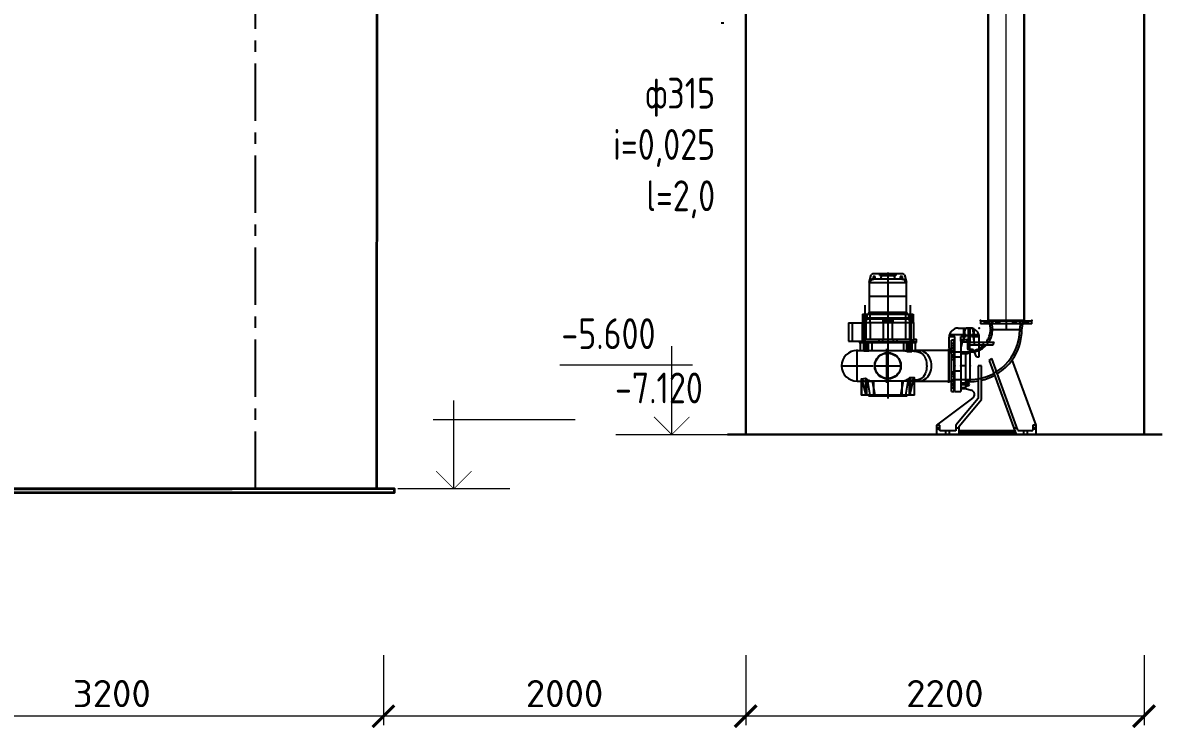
# Model space of a CAD drawing. Header units: millimetres. Extents: x 24859265 to 26550985, y 32092698 to 33532929.
# Drawn here: x 26269232 to 26275524, y 33054382 to 33058278 of the extents above; entities that cross this region are included whole.
import ezdxf

# ---------------------------------------------------------------- set-up
doc = ezdxf.new("R2010")
doc.units = ezdxf.units.MM
doc.linetypes.add('осевая', pattern=[50.8, 31.75, -6.35, 6.35, -6.35])
doc.layers.add('эколайн', color=7, linetype='Continuous', lineweight=30)
doc.styles.add('ARTEM Arial', font='simplex.shx')
doc.styles.add('ARTEM GOST', font='GOST_0.TTF')
doc.dimstyles.new('ARTEM', dxfattribs={"dimtxt": 70, "dimasz": 50, "dimexe": 35, "dimexo": 15, "dimgap": 10, "dimtad": 1, "dimdec": 0, "dimtxsty": 'ARTEM Arial', "dimcen": 2.5, "dimclrd": 7, "dimclre": 7, "dimclrt": 7, "dimadec": 0, "dimazin": 0, "dimtfac": 1, "dimtdec": 0, "dimtmove": 0, "dimatfit": 3, "dimfxl": 1, "dimlwd": 15, "dimlwe": 15, "dimarcsym": 0})

# ---------------------------------------------------------------- blocks, each defined once
blk = doc.blocks.new('_ArchTick')
at = {"color": 0, "linetype": 'ByBlock', "const_width": 0.15}
blk.add_lwpolyline([(-0.5, -0.5), (0.5, 0.5)], dxfattribs=at)
blk = doc.blocks.new('*D174')
at = {"color": 7, "lineweight": 15, "transparency": 16777216}
for p, q in [((26268223.7, 33054786), (26268223.7, 33054398.7)), ((26271223.7, 33054786), (26271223.7, 33054398.7)), ((26271223.7, 33054448.7), (26268223.7, 33054448.7))]:
    blk.add_line(p, q, dxfattribs=at)
at = {"color": 7, "lineweight": 15, "transparency": 16777216, "xscale": 120, "yscale": 120, "zscale": 120, "rotation": 180}
blk.add_blockref('_ArchTick', (26268223.7, 33054448.7), dxfattribs=at)
at = {"color": 7, "lineweight": 15, "transparency": 16777216, "xscale": 120, "yscale": 120, "zscale": 120}
blk.add_blockref('_ArchTick', (26271223.7, 33054448.7), dxfattribs=at)
at = {"color": 7, "lineweight": 20, "transparency": 16777216, "insert": (26269723.7, 33054573.7), "char_height": 150, "attachment_point": 5, "style": 'ARTEM Arial'}
blk.add_mtext('3200', dxfattribs=at)
blk = doc.blocks.new('*D184')
at = {"color": 7, "lineweight": 15, "transparency": 16777216}
for p, q in [((26273223.7, 33054771), (26273223.7, 33054398.7)), ((26275423.7, 33054786), (26275423.7, 33054398.7)), ((26275423.7, 33054448.7), (26273223.7, 33054448.7))]:
    blk.add_line(p, q, dxfattribs=at)
at = {"color": 7, "lineweight": 15, "transparency": 16777216, "xscale": 120, "yscale": 120, "zscale": 120, "rotation": 180}
blk.add_blockref('_ArchTick', (26273223.7, 33054448.7), dxfattribs=at)
at = {"color": 7, "lineweight": 15, "transparency": 16777216, "xscale": 120, "yscale": 120, "zscale": 120}
blk.add_blockref('_ArchTick', (26275423.7, 33054448.7), dxfattribs=at)
at = {"color": 7, "lineweight": 20, "transparency": 16777216, "insert": (26274323.7, 33054573.7), "char_height": 150, "attachment_point": 5, "style": 'ARTEM Arial'}
blk.add_mtext('2200', dxfattribs=at)
blk = doc.blocks.new('*D185')
at = {"color": 7, "lineweight": 15, "transparency": 16777216}
for p, q in [((26271223.7, 33054771), (26271223.7, 33054398.7)), ((26273223.7, 33054786), (26273223.7, 33054398.7)), ((26273223.7, 33054448.7), (26271223.7, 33054448.7))]:
    blk.add_line(p, q, dxfattribs=at)
at = {"color": 7, "lineweight": 15, "transparency": 16777216, "xscale": 120, "yscale": 120, "zscale": 120, "rotation": 180}
blk.add_blockref('_ArchTick', (26271223.7, 33054448.7), dxfattribs=at)
at = {"color": 7, "lineweight": 15, "transparency": 16777216, "xscale": 120, "yscale": 120, "zscale": 120}
blk.add_blockref('_ArchTick', (26273223.7, 33054448.7), dxfattribs=at)
at = {"color": 7, "lineweight": 20, "transparency": 16777216, "insert": (26272223.7, 33054573.7), "char_height": 150, "attachment_point": 5, "style": 'ARTEM Arial'}
blk.add_mtext('2000', dxfattribs=at)

msp = doc.modelspace()

# ---------------------------------------------------------------- linework, layer by layer
at = {"color": 1, "linetype": 'осевая', "lineweight": 25, "ltscale": 10}
msp.add_line((26270517.5625, 33055704.4512), (26270517.5793, 33061895.0235), dxfattribs=at)
at = {"lineweight": 30, "ltscale": 10}
for p, q in [((26273223.6932, 33061853.9018), (26273223.6932, 33056003.9018)), ((26275423.6932, 33056003.9018), (26275423.6932, 33061853.9018)), ((26273123.6932, 33056003.9018), (26275523.6932, 33056003.9018))]:
    msp.add_line(p, q, dxfattribs=at)
at = {"lineweight": 35}
for p, q in [((26271187.9831, 33055704.4517), (26271188.5161, 33061395.613)), ((26268887.8382, 33055704.4645), (26270387.8382, 33055704.4645))]:
    msp.add_line(p, q, dxfattribs=at)
at = {"lineweight": 20}
msp.add_line((26274662.1079, 33056633.9018), (26274662.1079, 33060285.9499), dxfattribs=at)
at = {"lineweight": 30}
for p, q in [((26274562.1079, 33056633.9018), (26274562.1079, 33059000.2377)), ((26274762.1079, 33056633.9018), (26274762.1079, 33059000.2377))]:
    msp.add_line(p, q, dxfattribs=at)
at = {"color": 7, "lineweight": 25}
msp.add_line((26273088.4476, 33058278.4376), (26273103.7476, 33058278.4376), dxfattribs=at)
for p, q in [((26273905.3079, 33056844.0723), (26273905.3079, 33056768.9018)), ((26273905.3079, 33056844.0723), (26273905.8771, 33056844.0723)), ((26273905.8771, 33056844.0723), (26273916.9749, 33056885.49)), ((26273910.0691, 33056844.0723), (26273910.0691, 33056859.7173)), ((26273910.0691, 33056844.0723), (26274107.1467, 33056844.0723)), ((26273925.8079, 33056861.9018), (26273931.8301, 33056861.9018)), ((26273926.6342, 33056892.9018), (26274090.5817, 33056892.9018)), ((26273927.6079, 33056877.9018), (26273927.6079, 33056865.9018)), ((26273939.6079, 33056877.9018), (26273927.6079, 33056877.9018)), ((26273927.6079, 33056865.9018), (26273939.6079, 33056865.9018)), ((26274085.3858, 33056861.9018), (26273931.8301, 33056861.9018)), ((26273939.6079, 33056865.9018), (26273939.6079, 33056877.9018)), ((26273964.6079, 33056882.9018), (26273964.6079, 33056892.9018)), ((26273964.6079, 33056882.9018), (26273976.3792, 33056882.9018)), ((26273969.6079, 33056867.9018), (26273969.6079, 33056861.9018)), ((26273976.3792, 33056882.9018), (26274040.8367, 33056882.9018)), ((26274008.6079, 33056899.1018), (26274008.6079, 33056202.9768)), ((26274040.8367, 33056882.9018), (26274052.6079, 33056882.9018)), ((26274047.6079, 33056861.9018), (26274047.6079, 33056867.9018)), ((26274052.6079, 33056892.9018), (26274052.6079, 33056882.9018)), ((26274089.6079, 33056877.9018), (26274077.6079, 33056877.9018)), ((26274077.6079, 33056877.9018), (26274077.6079, 33056865.9018)), ((26274077.6079, 33056865.9018), (26274089.6079, 33056865.9018)), ((26274085.3858, 33056861.9018), (26274091.4079, 33056861.9018)), ((26274089.6079, 33056865.9018), (26274089.6079, 33056877.9018)), ((26274100.2409, 33056885.49), (26274111.3388, 33056844.0723)), ((26274107.1467, 33056859.7173), (26274107.1467, 33056844.0723)), ((26274111.3388, 33056844.0723), (26274111.9079, 33056844.0723)), ((26274111.9079, 33056768.9018), (26274111.9079, 33056844.0723)), ((26273883.9273, 33056506.3018), (26273883.9273, 33056718.4018)), ((26273905.1079, 33056768.9018), (26273905.1079, 33056679.2518)), ((26273905.1079, 33056768.9018), (26274112.1079, 33056768.9018)), ((26274112.1079, 33056679.2518), (26274112.1079, 33056768.9018)), ((26274133.2885, 33056506.3018), (26274133.2885, 33056718.4018)), ((26273868.6079, 33056668.9018), (26273868.6079, 33056623.9018)), ((26273868.6079, 33056668.9018), (26274148.6079, 33056668.9018)), ((26273871.1079, 33056668.9018), (26273871.1079, 33056623.9018)), ((26273873.9273, 33056668.9018), (26273873.9273, 33056637.9018)), ((26273893.9273, 33056637.9018), (26273893.9273, 33056668.9018)), ((26274112.1079, 33056679.2518), (26273905.1079, 33056679.2518)), ((26273910.3491, 33056623.9018), (26273910.3491, 33056668.9018)), ((26274106.8667, 33056668.9018), (26274106.8667, 33056623.9018)), ((26274123.2885, 33056668.9018), (26274123.2885, 33056637.9018)), ((26274143.2885, 33056637.9018), (26274143.2885, 33056668.9018)), ((26274146.1079, 33056668.9018), (26274146.1079, 33056623.9018)), ((26274148.6079, 33056668.9018), (26274148.6079, 33056623.9018)), ((26273790.6079, 33056620.9018), (26273790.6079, 33056519.9018)), ((26273790.6079, 33056620.9018), (26273866.1079, 33056620.9018)), ((26273812.4079, 33056620.9018), (26273812.4079, 33056519.9018)), ((26273866.1079, 33056623.9018), (26273868.6079, 33056623.9018)), ((26273866.1079, 33056623.9018), (26273866.1079, 33056511.9018)), ((26273868.6079, 33056623.9018), (26273869.546, 33056623.9018)), ((26273869.546, 33056623.9018), (26274147.6698, 33056623.9018)), ((26273873.9273, 33056637.9018), (26273893.9273, 33056637.9018)), ((26273878.4273, 33056637.9018), (26273878.4273, 33056623.9018)), ((26273878.9273, 33056623.9018), (26273878.9273, 33056620.9018)), ((26273878.9273, 33056620.9018), (26273888.9273, 33056620.9018)), ((26273879.3666, 33056531.9018), (26273879.3666, 33056620.9018)), ((26273883.6079, 33056646.9018), (26273883.6079, 33056623.9018)), ((26274133.6079, 33056646.9018), (26273883.6079, 33056646.9018)), ((26273883.6079, 33056643.9018), (26273883.6079, 33056623.9018)), ((26273883.6079, 33056643.9018), (26274133.6079, 33056643.9018)), ((26273887.5879, 33056620.9018), (26273887.5879, 33056531.9018)), ((26273888.9273, 33056620.9018), (26273888.9273, 33056623.9018)), ((26273889.4273, 33056623.9018), (26273889.4273, 33056637.9018)), ((26273910.9615, 33056623.9018), (26273910.9615, 33056531.9018)), ((26273981.1079, 33056646.9018), (26273981.1079, 33056626.9018)), ((26273981.1079, 33056626.9018), (26274036.1079, 33056626.9018)), ((26273983.6079, 33056643.9018), (26273983.6079, 33056531.9018)), ((26274033.6079, 33056531.9018), (26274033.6079, 33056643.9018)), ((26274036.1079, 33056646.9018), (26274036.1079, 33056626.9018)), ((26274106.2543, 33056623.9018), (26274106.2543, 33056531.9018)), ((26274123.2885, 33056637.9018), (26274143.2885, 33056637.9018)), ((26274127.7885, 33056637.9018), (26274127.7885, 33056623.9018)), ((26274128.2885, 33056623.9018), (26274128.2885, 33056531.9018)), ((26274133.6079, 33056623.9018), (26274133.6079, 33056646.9018)), ((26274133.6079, 33056623.9018), (26274133.6079, 33056643.9018)), ((26274138.2885, 33056531.9018), (26274138.2885, 33056623.9018)), ((26274138.7885, 33056623.9018), (26274138.7885, 33056637.9018)), ((26274147.6698, 33056623.9018), (26274148.6079, 33056623.9018)), ((26274148.6079, 33056623.9018), (26274151.1079, 33056623.9018)), ((26274151.1079, 33056623.9018), (26274151.1079, 33056511.9018)), ((26274396.6079, 33056591.9018), (26274463.6079, 33056591.9018)), ((26274426.1079, 33056591.9018), (26274426.1079, 33056526.9018)), ((26274470.0043, 33056590.9018), (26274442.2115, 33056590.9018)), ((26274451.6079, 33056590.9018), (26274451.6079, 33056526.8077)), ((26274460.6079, 33056590.9018), (26274460.6079, 33056520.7112)), ((26274486.1079, 33056514.9018), (26274486.1079, 33056586.5532)), ((26274519.6079, 33056630.9018), (26274519.6079, 33056614.9018)), ((26274804.6079, 33056630.9018), (26274519.6079, 33056630.9018)), ((26274804.6079, 33056614.9018), (26274519.6079, 33056614.9018)), ((26274539.7424, 33056630.9018), (26274539.7424, 33056614.9018)), ((26274551.2424, 33056634.8518), (26274551.2424, 33056613.9518)), ((26274557.315, 33056633.9018), (26274556.6079, 33056633.1947)), ((26274556.6079, 33056633.1947), (26274556.6079, 33056630.9018)), ((26274767.6079, 33056633.1947), (26274556.6079, 33056633.1947)), ((26274766.9008, 33056633.9018), (26274557.315, 33056633.9018)), ((26274562.7424, 33056614.9018), (26274562.7424, 33056630.9018)), ((26274567.1079, 33056633.9018), (26274570.1479, 33056614.9018)), ((26274570.1479, 33056614.9018), (26274575.1079, 33056583.9018)), ((26274579.1079, 33056633.9018), (26274587.1079, 33056583.9018)), ((26274587.1079, 33056633.9018), (26274587.1079, 33056614.9018)), ((26274604.6859, 33056630.9018), (26274604.6859, 33056614.9018)), ((26274616.1859, 33056634.8518), (26274616.1859, 33056613.9518)), ((26274627.6859, 33056614.9018), (26274627.6859, 33056630.9018)), ((26274662.1079, 33056636.4018), (26274662.1079, 33056581.4018)), ((26274696.5299, 33056630.9018), (26274696.5299, 33056614.9018)), ((26274708.0299, 33056634.8518), (26274708.0299, 33056613.9518)), ((26274719.5299, 33056614.9018), (26274719.5299, 33056630.9018)), ((26274737.1079, 33056614.9018), (26274737.1079, 33056633.9018)), ((26274737.1079, 33056583.9018), (26274745.1079, 33056633.9018)), ((26274749.1079, 33056583.9018), (26274754.0679, 33056614.9018)), ((26274754.0679, 33056614.9018), (26274757.1079, 33056633.9018)), ((26274761.4735, 33056630.9018), (26274761.4735, 33056614.9018)), ((26274767.6079, 33056633.1947), (26274766.9008, 33056633.9018)), ((26274767.6079, 33056630.9018), (26274767.6079, 33056633.1947)), ((26274772.9735, 33056634.8518), (26274772.9735, 33056613.9518)), ((26274784.4735, 33056614.9018), (26274784.4735, 33056630.9018)), ((26274804.6079, 33056614.9018), (26274804.6079, 33056630.9018)), ((26273878.2751, 33056531.9018), (26274138.9408, 33056531.9018)), ((26273878.2751, 33056516.4018), (26273878.2751, 33056531.9018)), ((26273958.6079, 33056531.9018), (26273958.6079, 33056511.9018)), ((26273978.6079, 33056531.9018), (26273978.6079, 33056511.9018)), ((26274038.6079, 33056531.9018), (26274038.6079, 33056511.9018)), ((26274058.6079, 33056531.9018), (26274058.6079, 33056511.9018)), ((26274138.9408, 33056531.9018), (26274138.9408, 33056516.4018)), ((26274151.1079, 33056531.9018), (26274166.1079, 33056531.9018)), ((26274166.1079, 33056511.9018), (26274166.1079, 33056531.9018)), ((26274346.6079, 33056483.9018), (26274346.6079, 33056541.9018)), ((26274346.8108, 33056546.4018), (26274378.6079, 33056546.4018)), ((26274348.7566, 33056556.4018), (26274440.8079, 33056556.4018)), ((26274359.6079, 33056450.2714), (26274359.6079, 33056526.4018)), ((26274375.6079, 33056526.4018), (26274359.6079, 33056526.4018)), ((26274375.6079, 33056438.5256), (26274375.6079, 33056526.4018)), ((26274378.6079, 33056437.2542), (26274378.6079, 33056546.4018)), ((26274412.1079, 33056519.9018), (26274412.1079, 33056546.4018)), ((26274412.1079, 33056546.4018), (26274440.8079, 33056546.4018)), ((26274439.6079, 33056526.9018), (26274419.1079, 33056526.9018)), ((26274425.4424, 33056556.4018), (26274425.4424, 33056546.4018)), ((26274425.8079, 33056556.4018), (26274425.8079, 33056546.4018)), ((26274426.1079, 33056526.9018), (26274426.1079, 33056525.4464)), ((26274426.1079, 33056525.4464), (26274426.1079, 33056514.9018)), ((26274433.2609, 33056582.8425), (26274427.293, 33056526.0626)), ((26274437.853, 33056556.4018), (26274437.853, 33056546.4018)), ((26274450.1079, 33056526.9018), (26274439.6079, 33056526.9018)), ((26274440.8079, 33056556.4018), (26274440.8079, 33056546.4018)), ((26274460.6079, 33056582.8425), (26274451.6079, 33056582.8425)), ((26274470.8079, 33056556.4018), (26274470.8079, 33056546.4018)), ((26274470.8079, 33056556.4018), (26274511.4592, 33056556.4018)), ((26274470.8079, 33056546.4018), (26274513.405, 33056546.4018)), ((26274475.8079, 33056556.4018), (26274475.8079, 33056546.4018)), ((26274486.0958, 33056514.9018), (26274478.955, 33056582.8425)), ((26274482.6079, 33056556.4018), (26274482.6079, 33056546.4018)), ((26274497.6079, 33056556.4018), (26274497.6079, 33056546.4018)), ((26274502.6079, 33056556.4018), (26274502.6079, 33056546.4018)), ((26274513.6079, 33056433.9018), (26274513.6079, 33056541.9018)), ((26274575.1079, 33056583.9018), (26274749.1079, 33056583.9018)), ((26273790.6079, 33056519.9018), (26273866.1079, 33056519.9018)), ((26273838.6079, 33056294.6518), (26273838.6079, 33056473.1518)), ((26273838.6079, 33056468.9018), (26273877.228, 33056468.8862)), ((26273851.1079, 33056519.9018), (26273851.1079, 33056511.9018)), ((26273851.1079, 33056511.9018), (26273877.5201, 33056511.9018)), ((26273856.1079, 33056516.4018), (26273856.1079, 33056511.9018)), ((26273856.1079, 33056516.4018), (26273877.5201, 33056516.4018)), ((26273856.1079, 33056511.9018), (26273856.1079, 33056468.9018)), ((26273872.6164, 33056468.9018), (26274161.1079, 33056468.9018)), ((26273873.6079, 33056516.4018), (26273873.6079, 33056468.9018)), ((26273877.228, 33056468.8862), (26273883.0234, 33056468.8352)), ((26273877.5201, 33056516.4018), (26273877.5201, 33056465.7965)), ((26273915.8193, 33056516.4018), (26273877.5201, 33056516.4018)), ((26273877.5201, 33056511.9018), (26273915.8193, 33056511.9018)), ((26273877.8609, 33056466.3502), (26273877.8609, 33056516.4018)), ((26273878.2751, 33056511.9018), (26273878.2751, 33056516.4018)), ((26273880.0686, 33056464.8098), (26273880.0686, 33056516.4018)), ((26273893.5693, 33056464.047), (26273880.0686, 33056464.8098)), ((26273883.0234, 33056516.4018), (26273883.0234, 33056468.8352)), ((26273893.5693, 33056464.047), (26273893.5693, 33056516.4018)), ((26273902.8264, 33056465.1596), (26273902.8264, 33056516.4018)), ((26273922.0933, 33056468.2322), (26273902.8264, 33056465.1596)), ((26274101.3965, 33056516.4018), (26273915.8193, 33056516.4018)), ((26273915.8193, 33056511.9018), (26274101.3965, 33056511.9018)), ((26273922.0933, 33056511.9018), (26273922.0933, 33056516.4018)), ((26273922.0933, 33056468.2322), (26273922.0933, 33056511.9018)), ((26273922.0933, 33056468.2322), (26274095.1226, 33056467.4766)), ((26274002.6079, 33056290.4018), (26274002.6079, 33056477.4018)), ((26274002.6079, 33056453.316), (26274002.6079, 33056468.9018)), ((26274008.6079, 33056467.4766), (26274008.6079, 33056298.988)), ((26274095.1226, 33056516.4018), (26274095.1226, 33056511.9018)), ((26274095.1226, 33056511.9018), (26274095.1226, 33056467.4766)), ((26274139.6957, 33056516.4018), (26274101.3965, 33056516.4018)), ((26274101.3965, 33056511.9018), (26274139.6957, 33056511.9018)), ((26274114.3894, 33056462.9765), (26274114.3894, 33056516.4018)), ((26274123.6465, 33056461.1336), (26274123.6465, 33056516.4018)), ((26274137.1473, 33056461.1336), (26274123.6465, 33056461.1336)), ((26274134.1924, 33056467.4766), (26274134.1924, 33056516.4018)), ((26274134.1924, 33056467.4766), (26274139.6957, 33056467.4766)), ((26274137.1473, 33056461.1336), (26274137.1473, 33056516.4018)), ((26274138.9408, 33056516.4018), (26274138.9408, 33056511.9018)), ((26274139.355, 33056462.9765), (26274139.355, 33056516.4018)), ((26274139.355, 33056462.9765), (26274139.6957, 33056462.1988)), ((26274139.6957, 33056462.1988), (26274139.6668, 33056462.0024)), ((26274139.6957, 33056516.4018), (26274161.1079, 33056516.4018)), ((26274139.6957, 33056462.2208), (26274139.6957, 33056516.4018)), ((26274139.6957, 33056511.9018), (26274166.1079, 33056511.9018)), ((26274139.6957, 33056467.4766), (26274161.1079, 33056467.4766)), ((26274140.9908, 33056467.4766), (26274140.9908, 33056468.9018)), ((26274143.6079, 33056468.9018), (26274143.6079, 33056516.4018)), ((26274161.1079, 33056511.9018), (26274161.1079, 33056516.4018)), ((26274161.1079, 33056467.4766), (26274161.1079, 33056511.9018)), ((26274348.911, 33056468.9018), (26274161.1079, 33056468.9018)), ((26274345.5496, 33056290.4018), (26274345.5496, 33056477.4018)), ((26274345.5496, 33056468.9018), (26274345.5496, 33056298.9018)), ((26274378.6079, 33056468.9018), (26274348.911, 33056468.9018)), ((26274379.5579, 33056494.7673), (26274358.6579, 33056494.7673)), ((26274375.6079, 33056506.2673), (26274359.6079, 33056506.2673)), ((26274359.6079, 33056483.2673), (26274375.6079, 33056483.2673)), ((26274377.9008, 33056489.4018), (26274375.6079, 33056489.4018)), ((26274378.6079, 33056488.6947), (26274377.9008, 33056489.4018)), ((26274377.9008, 33056437.5332), (26274377.9008, 33056489.4018)), ((26274412.1079, 33056519.9018), (26274412.1079, 33056241.4018)), ((26274421.6437, 33056519.49), (26274412.1079, 33056483.9018)), ((26274462.1079, 33056514.9018), (26274426.1079, 33056514.9018)), ((26274449.6079, 33056476.4018), (26274449.6079, 33056516.9018)), ((26274474.8376, 33056473.9018), (26274452.1079, 33056473.9018)), ((26274462.1079, 33056514.9018), (26274513.6079, 33056514.9018)), ((26274462.1079, 33056473.9018), (26274462.1079, 33056514.9018)), ((26274462.1079, 33056498.9018), (26274513.6079, 33056498.9018)), ((26274462.1079, 33056466.9018), (26274462.1079, 33056473.9018)), ((26274462.1079, 33056466.9018), (26274462.1079, 33056297.0456)), ((26274497.6079, 33056433.9018), (26274484.1223, 33056467.6157)), ((26274486.7297, 33056498.9018), (26274486.7297, 33056514.9018)), ((26274513.6079, 33056514.9018), (26274595.3728, 33056514.9018)), ((26274513.6079, 33056498.9018), (26274590.7071, 33056498.9018)), ((26274536.7297, 33056498.9018), (26274536.7297, 33056514.9018)), ((26274590.7071, 33056498.9018), (26274595.3728, 33056514.9018)), ((26274379.5579, 33056429.8238), (26274358.6579, 33056429.8238)), ((26274378.6079, 33056458.9018), (26274359.6079, 33056458.9018)), ((26274359.6079, 33056241.4018), (26274359.6079, 33056450.2714)), ((26274375.6079, 33056441.3238), (26274359.6079, 33056441.3238)), ((26274359.6079, 33056418.3238), (26274375.6079, 33056418.3238)), ((26274375.6079, 33056241.4018), (26274375.6079, 33056438.5256)), ((26274377.9008, 33056278.4018), (26274377.9008, 33056437.5332)), ((26274412.1079, 33056459.9018), (26274378.6079, 33056459.9018)), ((26274378.6079, 33056241.4018), (26274378.6079, 33056437.2542)), ((26274378.6079, 33056433.9018), (26274412.1079, 33056433.9018)), ((26274462.1079, 33056458.9018), (26274412.1079, 33056458.9018)), ((26274412.1079, 33056451.9018), (26274447.1079, 33056451.9018)), ((26274437.1079, 33056451.9018), (26274437.1079, 33056257.9018)), ((26274497.6079, 33056433.9018), (26274513.6079, 33056433.9018)), ((26274567.8035, 33056414.1124), (26274717.1079, 33056003.9018)), ((26274727.3265, 33056028.4549), (26274583.118, 33056424.6644)), ((26274695.8891, 33056417.4225), (26274695.8294, 33056417.5866)), ((26274827.1079, 33056056.9018), (26274695.8294, 33056417.5866)), ((26273749.3579, 33056383.9018), (26273927.8579, 33056383.9018)), ((26273932.4829, 33056383.9018), (26274084.7329, 33056383.9018)), ((26274379.5579, 33056337.9798), (26274358.6579, 33056337.9798)), ((26274375.6079, 33056349.4798), (26274359.6079, 33056349.4798)), ((26274378.6079, 33056356.513), (26274412.1079, 33056356.513)), ((26274437.1079, 33056383.9018), (26274412.1079, 33056383.9018)), ((26274525.1079, 33056383.9018), (26274507.1079, 33056383.9018)), ((26274507.1079, 33056383.9018), (26274507.1079, 33056203.4875)), ((26274525.1079, 33056196.936), (26274525.1079, 33056383.9018)), ((26273838.6079, 33056298.9018), (26273861.5501, 33056298.9018)), ((26273861.5501, 33056310.2911), (26273861.5501, 33056220.9018)), ((26273861.5501, 33056298.9018), (26273923.013, 33056298.9018)), ((26273885.6015, 33056313.2696), (26273862.4901, 33056311.0247)), ((26273862.4901, 33056311.0247), (26273862.4901, 33056220.9018)), ((26273862.7217, 33056308.7295), (26273862.7217, 33056220.9018)), ((26273867.8008, 33056298.9018), (26273887.2484, 33056220.9018)), ((26273885.6015, 33056313.2696), (26273885.6015, 33056220.9018)), ((26273891.006, 33056311.2251), (26273891.006, 33056220.9018)), ((26273895.9096, 33056298.9018), (26273909.825, 33056220.9018)), ((26274093.0373, 33056298.988), (26273923.013, 33056298.9018)), ((26273938.1092, 33056220.9018), (26273924.1939, 33056298.9018)), ((26273928.6079, 33056298.9018), (26273928.6079, 33056217.9018)), ((26274155.6657, 33056298.9018), (26273936.5546, 33056298.9018)), ((26274002.6079, 33056298.9018), (26274002.6079, 33056314.4876)), ((26274093.0373, 33056298.988), (26274079.1066, 33056220.9018)), ((26274088.6079, 33056217.9018), (26274088.6079, 33056298.9018)), ((26274107.3909, 33056220.9018), (26274121.3216, 33056298.988)), ((26274149.4365, 33056298.988), (26274121.3216, 33056298.988)), ((26274126.2098, 33056315.4446), (26274126.2098, 33056220.9018)), ((26274129.9674, 33056220.9018), (26274149.4365, 33056298.988)), ((26274131.6143, 33056318.2588), (26274131.6143, 33056220.9018)), ((26274154.7258, 33056318.2588), (26274131.6143, 33056318.2588)), ((26274154.4941, 33056315.4446), (26274154.4941, 33056220.9018)), ((26274154.7258, 33056318.2588), (26274154.7258, 33056220.9018)), ((26274155.6657, 33056220.9018), (26274155.6657, 33056317.5058)), ((26274155.6657, 33056298.9018), (26274359.6079, 33056298.9018)), ((26274196.229, 33056315.6192), (26274194.8625, 33056314.6414)), ((26274379.5579, 33056273.0362), (26274358.6579, 33056273.0362)), ((26274359.6079, 33056326.4798), (26274375.6079, 33056326.4798)), ((26274359.6079, 33056308.9018), (26274378.6079, 33056308.9018)), ((26274359.6079, 33056298.9018), (26274378.6079, 33056298.9018)), ((26274375.6079, 33056284.5362), (26274359.6079, 33056284.5362)), ((26274375.6079, 33056278.4018), (26274377.9008, 33056278.4018)), ((26274377.9008, 33056278.4018), (26274378.6079, 33056279.1089)), ((26274378.6079, 33056307.9018), (26274412.1079, 33056307.9018)), ((26274412.1079, 33056308.9018), (26274462.1079, 33056308.9018)), ((26274437.1079, 33056287.9278), (26274412.1079, 33056287.9278)), ((26274437.1079, 33056279.3312), (26274412.1079, 33056279.3312)), ((26274436.6079, 33056280.9018), (26274457.6079, 33056280.9018)), ((26274437.1079, 33056297.0456), (26274462.1079, 33056297.0456)), ((26274447.1079, 33056270.4018), (26274447.1079, 33056291.4018)), ((26274155.6657, 33056220.9018), (26273861.5501, 33056220.9018)), ((26273902.6079, 33056220.9018), (26273902.6079, 33056217.9018)), ((26273902.6079, 33056217.9018), (26274114.6079, 33056217.9018)), ((26274114.6079, 33056217.9018), (26274114.6079, 33056220.9018)), ((26274359.6079, 33056261.5362), (26274375.6079, 33056261.5362)), ((26274359.6079, 33056241.4018), (26274375.6079, 33056241.4018)), ((26274378.6079, 33056241.4018), (26274412.1079, 33056241.4018)), ((26274437.1079, 33056261.9028), (26274412.1079, 33056261.9028)), ((26274412.1079, 33056257.9018), (26274437.1079, 33056257.9018)), ((26274437.1079, 33056257.9018), (26274468.8757, 33056248.9683)), ((26274476.9789, 33056204.8057), (26274277.1079, 33056056.9018)), ((26274507.1079, 33056203.4875), (26274384.1079, 33056056.9018)), ((26274402.1079, 33056050.3503), (26274525.1079, 33056196.936)), ((26274277.1079, 33056056.9018), (26274295.1079, 33056056.9018)), ((26274277.1079, 33056056.9018), (26274277.1079, 33056003.9018)), ((26274277.1079, 33056040.4441), (26274295.1079, 33056040.4441)), ((26274277.1079, 33056035.4819), (26274295.1079, 33056035.4819)), ((26274295.1079, 33056024.9018), (26274295.1079, 33056056.9018)), ((26274384.1079, 33056024.9018), (26274295.1079, 33056024.9018)), ((26274327.1079, 33056024.9018), (26274327.1079, 33056003.9018)), ((26274347.1079, 33056024.9018), (26274347.1079, 33056003.9018)), ((26274384.1079, 33056056.9018), (26274384.1079, 33056024.9018)), ((26274402.1079, 33056039.9018), (26274384.1079, 33056039.9018)), ((26274402.1079, 33056003.9018), (26274402.1079, 33056050.3503)), ((26274402.1079, 33056025.9018), (26274709.1006, 33056025.9018)), ((26274723.1602, 33056039.9018), (26274704.005, 33056039.9018)), ((26274803.7079, 33056024.9018), (26274732.4009, 33056024.9018)), ((26274757.1079, 33056024.9018), (26274757.1079, 33056003.9018)), ((26274777.1079, 33056024.9018), (26274777.1079, 33056003.9018)), ((26274827.1079, 33056056.9018), (26274809.1079, 33056056.9018)), ((26274809.1079, 33056056.9018), (26274809.1079, 33056030.3018)), ((26274827.1079, 33056040.4441), (26274809.1079, 33056040.4441)), ((26274809.1079, 33056035.4819), (26274827.1079, 33056035.4819)), ((26274827.1079, 33056007.5018), (26274827.1079, 33056056.9018)), ((26274277.1079, 33056003.9018), (26274402.1079, 33056003.9018)), ((26274402.1079, 33056015.9018), (26274712.7403, 33056015.9018)), ((26274717.1079, 33056003.9018), (26274823.5079, 33056003.9018))]:
    msp.add_line(p, q)
for points in [[(26273926.0256, 33056861.9018), (26273922.2743, 33056861.5608), (26273915.7118, 33056859.1632), (26273910.3255, 33056854.7327), (26273907.7146, 33056850.9301)], [(26273931.8301, 33056861.9018), (26273929.8678, 33056861.8214), (26273921.9763, 33056859.7395), (26273915.639, 33056855.2523), (26273911.5572, 33056849.2259), (26273910.0691, 33056844.0723)], [(26274107.1467, 33056844.0723), (26274106.1792, 33056847.9256), (26274104.7449, 33056851.0421), (26274100.2563, 33056856.4958), (26274094.2409, 33056860.1774), (26274087.0936, 33056861.8409), (26274085.3858, 33056861.9018)], [(26274109.5012, 33056850.9301), (26274108.0393, 33056853.2781), (26274103.083, 33056858.1635), (26274096.7899, 33056861.1339), (26274091.1902, 33056861.9018)], [(26274036.1079, 33056632.1381), (26274021.3736, 33056633.9135), (26274006.0352, 33056634.407), (26273993.5512, 33056633.7155), (26273981.1079, 33056632.1381)], [(26273880.0686, 33056464.8098), (26273878.3095, 33056465.0992), (26273877.5472, 33056465.6417), (26273877.5201, 33056465.7871)], [(26273877.8609, 33056466.3502), (26273880.4163, 33056468.0453), (26273883.0234, 33056468.8352)], [(26273902.8264, 33056465.1596), (26273899.518, 33056464.4928), (26273896.2448, 33056464.0923), (26273893.5693, 33056464.047)], [(26274114.3894, 33056462.9765), (26274104.883, 33056465.6388), (26274095.1226, 33056467.4766)], [(26274123.6465, 33056461.1336), (26274120.9888, 33056461.3483), (26274117.9842, 33056461.9417), (26274114.8261, 33056462.8345), (26274114.3894, 33056462.9765)], [(26274134.1924, 33056467.4766), (26274136.7893, 33056465.6548), (26274139.355, 33056462.9765)], [(26274139.6668, 33056462.0024), (26274138.8172, 33056461.3357), (26274137.1473, 33056461.1336)], [(26274140.9908, 33056467.4766), (26274152.0206, 33056464.0636), (26274152.352, 33056463.9273)], [(26274152.352, 33056463.9273), (26274167.5084, 33056462.9415), (26274174.8705, 33056461.6258), (26274182.0437, 33056459.587), (26274190.4486, 33056455.882)], [(26274002.6079, 33056314.4876), (26273991.6531, 33056316.2172), (26273981.3362, 33056319.4826), (26273971.9259, 33056324.0993), (26273963.3561, 33056330.0112), (26273954.2948, 33056338.7837), (26273946.8551, 33056349.2163), (26273941.651, 33056360.3818), (26273938.4566, 33056372.4843), (26273937.5167, 33056383.2632), (26273938.2576, 33056394.0624), (26273940.4636, 33056403.8691), (26273944.0104, 33056413.1492), (26273949.0003, 33056422.035), (26273955.1289, 33056429.9799), (26273963.1524, 33056437.6249), (26273972.2314, 33056443.8832), (26273983.685, 33056449.2129), (26273996.2032, 33056452.5158), (26274002.6079, 33056453.316)], [(26274002.6079, 33056453.316), (26274011.9731, 33056453.4651), (26274021.2524, 33056452.4455), (26274030.0823, 33056450.3184), (26274038.4153, 33056447.1785), (26274049.3409, 33056441.0503), (26274058.9769, 33056433.1201), (26274067.1455, 33056423.4366), (26274073.5212, 33056412.2349), (26274077.45, 33056400.9864), (26274079.4173, 33056389.0926), (26274079.3981, 33056378.5596), (26274077.7973, 33056368.1864), (26274074.8008, 33056358.6118), (26274070.5226, 33056349.6834), (26274064.6896, 33056341.0577), (26274057.7364, 33056333.4906), (26274048.6909, 33056326.3132), (26274038.5502, 33056320.6859), (26274029.485, 33056317.3052), (26274019.8458, 33056315.1251), (26274011.2537, 33056314.3063), (26274002.6079, 33056314.4876)], [(26274190.4486, 33056455.882), (26274190.7048, 33056455.7408), (26274196.2489, 33056452.1696)], [(26274196.2489, 33056452.1696), (26274199.033, 33056449.9438), (26274202.9654, 33056446.1806), (26274206.7228, 33056441.7358), (26274210.3727, 33056436.3601), (26274213.7319, 33056430.1253), (26274217.0241, 33056422.1632), (26274219.8012, 33056412.8792), (26274221.7979, 33056402.8016), (26274222.9759, 33056391.5766), (26274223.1883, 33056381.8962), (26274222.6492, 33056371.9582), (26274221.5314, 33056363.3282), (26274219.8231, 33056355.0131), (26274217.4806, 33056346.9563), (26274214.6189, 33056339.6034), (26274209.4109, 33056329.9052), (26274203.3727, 33056322.0606), (26274198.1157, 33056317.0897), (26274196.229, 33056315.6192)], [(26274567.8035, 33056414.1124), (26274582.1994, 33056423.9704), (26274583.118, 33056424.6644)], [(26273862.4901, 33056311.0247), (26273861.8496, 33056310.8272), (26273861.5666, 33056310.4495), (26273861.5501, 33056310.303)], [(26273861.5501, 33056310.303), (26273861.6454, 33056309.9086), (26273862.1614, 33056309.2087), (26273862.7217, 33056308.7295)], [(26273861.6521, 33056298.9341), (26273862.1688, 33056298.9406), (26273862.4901, 33056298.9396)], [(26273862.7217, 33056308.7295), (26273871.9084, 33056303.1992), (26273881.9029, 33056299.8338), (26273890.7808, 33056298.9018)], [(26273891.006, 33056311.2251), (26273889.5053, 33056312.2296), (26273888.1812, 33056312.8261), (26273886.7753, 33056313.2063), (26273885.7828, 33056313.2803), (26273885.6015, 33056313.2696)], [(26273923.013, 33056298.9018), (26273913.5888, 33056299.8893), (26273904.1646, 33056302.9416), (26273897.459, 33056306.5109), (26273891.006, 33056311.2251)], [(26274126.2098, 33056315.4446), (26274117.6105, 33056308.0184), (26274107.9769, 33056302.591), (26274100.6449, 33056300.1452), (26274093.0373, 33056298.988)], [(26274121.3216, 33056298.988), (26274127.9344, 33056299.916), (26274134.5143, 33056301.8843), (26274144.7752, 33056307.2448), (26274154.4941, 33056315.4446)], [(26274131.6143, 33056318.2588), (26274130.6591, 33056318.1313), (26274129.6267, 33056317.7837), (26274128.5335, 33056317.2369), (26274127.3335, 33056316.4365), (26274126.2098, 33056315.4446)], [(26274152.352, 33056303.8762), (26274143.9538, 33056301.0365), (26274135.1965, 33056299.3578), (26274130.9083, 33056298.988)], [(26274189.897, 33056311.6239), (26274186.778, 33056310.0946), (26274180.7723, 33056307.7906), (26274166.9281, 33056304.7853), (26274152.352, 33056303.8762)], [(26274154.4941, 33056315.4446), (26274155.3944, 33056316.6268), (26274155.6653, 33056317.484), (26274155.6657, 33056317.5093)], [(26274155.6657, 33056317.5093), (26274155.497, 33056317.9951), (26274155.0433, 33056318.2298), (26274154.7258, 33056318.2588)]]:
    msp.add_lwpolyline(points)
at = {"lineweight": 35}
msp.add_lwpolyline([(26268093.0995, 33055684.4645), (26271284.0682, 33055684.4645), (26271284.0682, 33055704.4518), (26268093.0995, 33055704.4495)], close=True, dxfattribs=at)
for centre, radius in [((26274008.6079, 33056383.9018), 72.5), ((26274447.1079, 33056280.9018), 10)]:
    msp.add_circle(centre, radius)
for centre, radius, start, end in [((26273925.8079, 33056841.2018), 20.7, 149.99999998, 172.02890925), ((26273925.8079, 33056841.2018), 20.7, 138.46931822, 149.99999998), ((26273926.6342, 33056882.9018), 10, 90, 165.0000001), ((26273989.6079, 33056867.9018), 20, 131.40962212, 180), ((26274027.6079, 33056867.9018), 20, 0, 48.59037788), ((26274090.5817, 33056882.9018), 10, 14.9999999, 90), ((26274091.4079, 33056841.2018), 20.7, 87.44254595, 90), ((26274091.4079, 33056841.2018), 20.7, 30.00000002, 40.60523174), ((26274091.4079, 33056841.2018), 20.7, 7.97109075, 30.00000002), ((26273894.7579, 33056679.2518), 10.35, 270, 0), ((26274122.4579, 33056679.2518), 10.35, 180, 270), ((26274396.6079, 33056541.9018), 50, 90, 180), ((26274442.2115, 33056581.9018), 9, 90, 173.99999993), ((26274463.6079, 33056541.9018), 50, 0, 90), ((26274470.0043, 33056581.9018), 9, 6.00000007, 90), ((26274419.1079, 33056519.9018), 7, 90, 180), ((26274431.303, 33056516.9018), 10, 90, 165.0000001), ((26274439.6079, 33056516.9018), 10, 0, 90), ((26274450.1079, 33056514.9018), 12, 0, 90), ((26274462.1079, 33056583.9018), 275, 270, 0), ((26274462.1079, 33056583.9018), 125, 270, 0), ((26274462.1079, 33056583.9018), 113, 322.40846115, 0), ((26274462.1079, 33056583.9018), 287, 324.56425143, 0), ((26273838.6079, 33056383.9018), 85, 90, 270), ((26274145.6079, 33056383.9018), 85, 53.36327153, 79.49315792), ((26274396.6079, 33056483.9018), 50, 180, 248.89980401), ((26274447.1079, 33056466.9018), 15, 270, 0), ((26274452.1079, 33056476.4018), 2.5, 180, 270), ((26274462.1079, 33056583.9018), 116.6693, 270, 280.48125141), ((26274474.8376, 33056463.9018), 10, 21.80140957, 90), ((26274462.1079, 33056583.9018), 116.6693, 280.48125141, 296.19442082), ((26274462.1079, 33056583.9018), 116.6693, 296.19442082, 313.23462776), ((26274462.1079, 33056583.9018), 286.8562, 301.92020605, 324.56450504), ((26274145.6079, 33056383.9018), 85, 272.58162991, 276.7955476), ((26274145.6079, 33056383.9018), 85, 276.7955476, 306.58322581), ((26274462.1079, 33056583.9018), 286.8562, 270, 279.02544173), ((26274462.1079, 33056583.9018), 286.8562, 282.68684584, 298.2677988), ((26274462.1079, 33056224.9018), 25, 306.501322, 74.29337329), ((26274732.4009, 33056030.3018), 5.4, 199.99999998, 270), ((26274803.7079, 33056030.3018), 5.4, 270, 0.00000085), ((26274823.5079, 33056007.5018), 3.6, 270, 0)]:
    msp.add_arc(centre, radius, start, end)
for start_param, end_param in [(3.341720888, 3.485403711), (3.141592654, 3.341720888), (0, 3.141592654), (5.939374249, 6.083057073), (6.083057073, 6.283185307)]:
    msp.add_ellipse((26274177.1022, 33056383.9018), major_axis=(0, -85), ratio=0.863832962, start_param=start_param, end_param=end_param)
for p in [(26274008.6079, 33056892.9018), (26274008.6079, 33056623.9018), (26274008.6079, 33056623.9018), (26274513.6079, 33056591.9018), (26274519.6079, 33056633.9018), (26274662.1079, 33056633.9018), (26274662.1079, 33056633.9018), (26274804.6079, 33056633.9018), (26274008.6079, 33056516.4018), (26274008.6079, 33056511.9018), (26274456.1079, 33056514.9018), (26274378.6079, 33056383.9018), (26274378.6079, 33056383.9018), (26274378.6079, 33056383.9018, -142.5), (26274378.6079, 33056383.9018, 142.5), (26274378.6079, 33056383.9018), (26274412.1079, 33056383.9018), (26274412.1079, 33056383.9018), (26274464.1079, 33056383.9018), (26274447.1079, 33056280.9018), (26274008.6079, 33056220.9018), (26274008.6079, 33056217.9018), (26274337.1079, 33056003.9018, -142.5), (26274337.1079, 33056003.9018, 142.5), (26274337.1079, 33056003.9018, -107.5), (26274337.1079, 33056003.9018, 107.5), (26274767.1079, 33056003.9018, -142.5), (26274767.1079, 33056003.9018, 142.5), (26274767.1079, 33056003.9018, -107.5), (26274767.1079, 33056003.9018, 107.5), (26274827.1079, 33056003.9018)]:
    msp.add_point(p)
at = {"layer": 'эколайн', "lineweight": 13, "ltscale": 200}
for p, q in [((26272815.2557, 33056387.7076), (26272815.2557, 33056492.3843)), ((26272815.2557, 33056387.7076), (26272198.3807, 33056387.7076)), ((26272929.6021, 33056387.7076), (26272815.2557, 33056387.7076)), ((26272815.2557, 33056003.9018), (26272815.2557, 33056387.7076)), ((26271612.2066, 33056088.2576), (26271612.2066, 33056192.9343)), ((26271497.8602, 33056088.2576), (26271612.2066, 33056088.2576)), ((26271612.2066, 33055704.4518), (26271612.2066, 33056088.2576)), ((26271612.2066, 33056088.2576), (26272229.0816, 33056088.2576)), ((26272168.1685, 33056088.2554), (26272282.5149, 33056088.2554)), ((26272506.8182, 33056003.9018), (26273123.6932, 33056003.9018)), ((26271920.6441, 33055704.4518), (26271303.7691, 33055704.4518))]:
    msp.add_line(p, q, dxfattribs=at)
at = {"layer": 'эколайн', "linetype": 'Continuous', "lineweight": 35, "ltscale": 200, "const_width": 5}
for points in [[(26272913.4879, 33056102.134), (26272815.2557, 33056003.9018), (26272717.0235, 33056102.134)], [(26271513.9744, 33055802.684), (26271612.2066, 33055704.4518), (26271710.4388, 33055802.684)]]:
    msp.add_lwpolyline(points, dxfattribs=at)

# ---------------------------------------------------------------- texts
at = {"lineweight": 20, "char_height": 170, "style": 'ARTEM GOST'}
for s, insert, width, attachment_point in [('ф315\\Pi=0,025\\Pl=2,0', (26273055.3345, 33057974.7523), 1585.180995, 3), ('\\pi765.75;-5.600', (26271440.0854, 33056646.1847), 2065.897914, 1), ('-7.120', (26272987.3769, 33056346.7347), 2065.897914, 3)]:
    msp.add_mtext(s, dxfattribs=dict(at, insert=insert, width=width, attachment_point=attachment_point))

# ---------------------------------------------------------------- dimensions: what is measured, and where the dimension line sits
at = {"lineweight": 20}
dim = msp.add_linear_dim(base=(26268223.6932, 33054448.6929), p1=(26271223.6932, 33054801.0127), p2=(26268223.6932, 33054801.0127), angle=180, text='3200', dimstyle='ARTEM', override={"dimtxt": 150, "dimasz": 120, "dimexe": 50, "dimgap": 50, "dimblk1": 'ArchTick', "dimblk2": 'ArchTick', "dimsah": 1}, dxfattribs=at)
dim.commit()
dim.dimension.update_dxf_attribs({"geometry": '*D174', "text_midpoint": (26269723.6932, 33054573.6929)})
for base, p1, p2, picture, middle in [((26271223.6932, 33054448.6929), (26273223.6932, 33054801.0127), (26271223.6932, 33054786.0127), '*D185', (26272223.6932, 33054573.6929)), ((26273223.6932, 33054448.6929), (26275423.6931, 33054801.0127), (26273223.6932, 33054786.0127), '*D184', (26274323.6932, 33054573.6929))]:
    dim = msp.add_linear_dim(base=base, p1=p1, p2=p2, angle=180, dimstyle='ARTEM', override={"dimtxt": 150, "dimasz": 120, "dimexe": 50, "dimgap": 50, "dimblk1": 'ArchTick', "dimblk2": 'ArchTick', "dimsah": 1}, dxfattribs=at)
    dim.commit()
    dim.dimension.update_dxf_attribs({"geometry": picture, "text_midpoint": middle})

doc.saveas('drawing.dxf')
